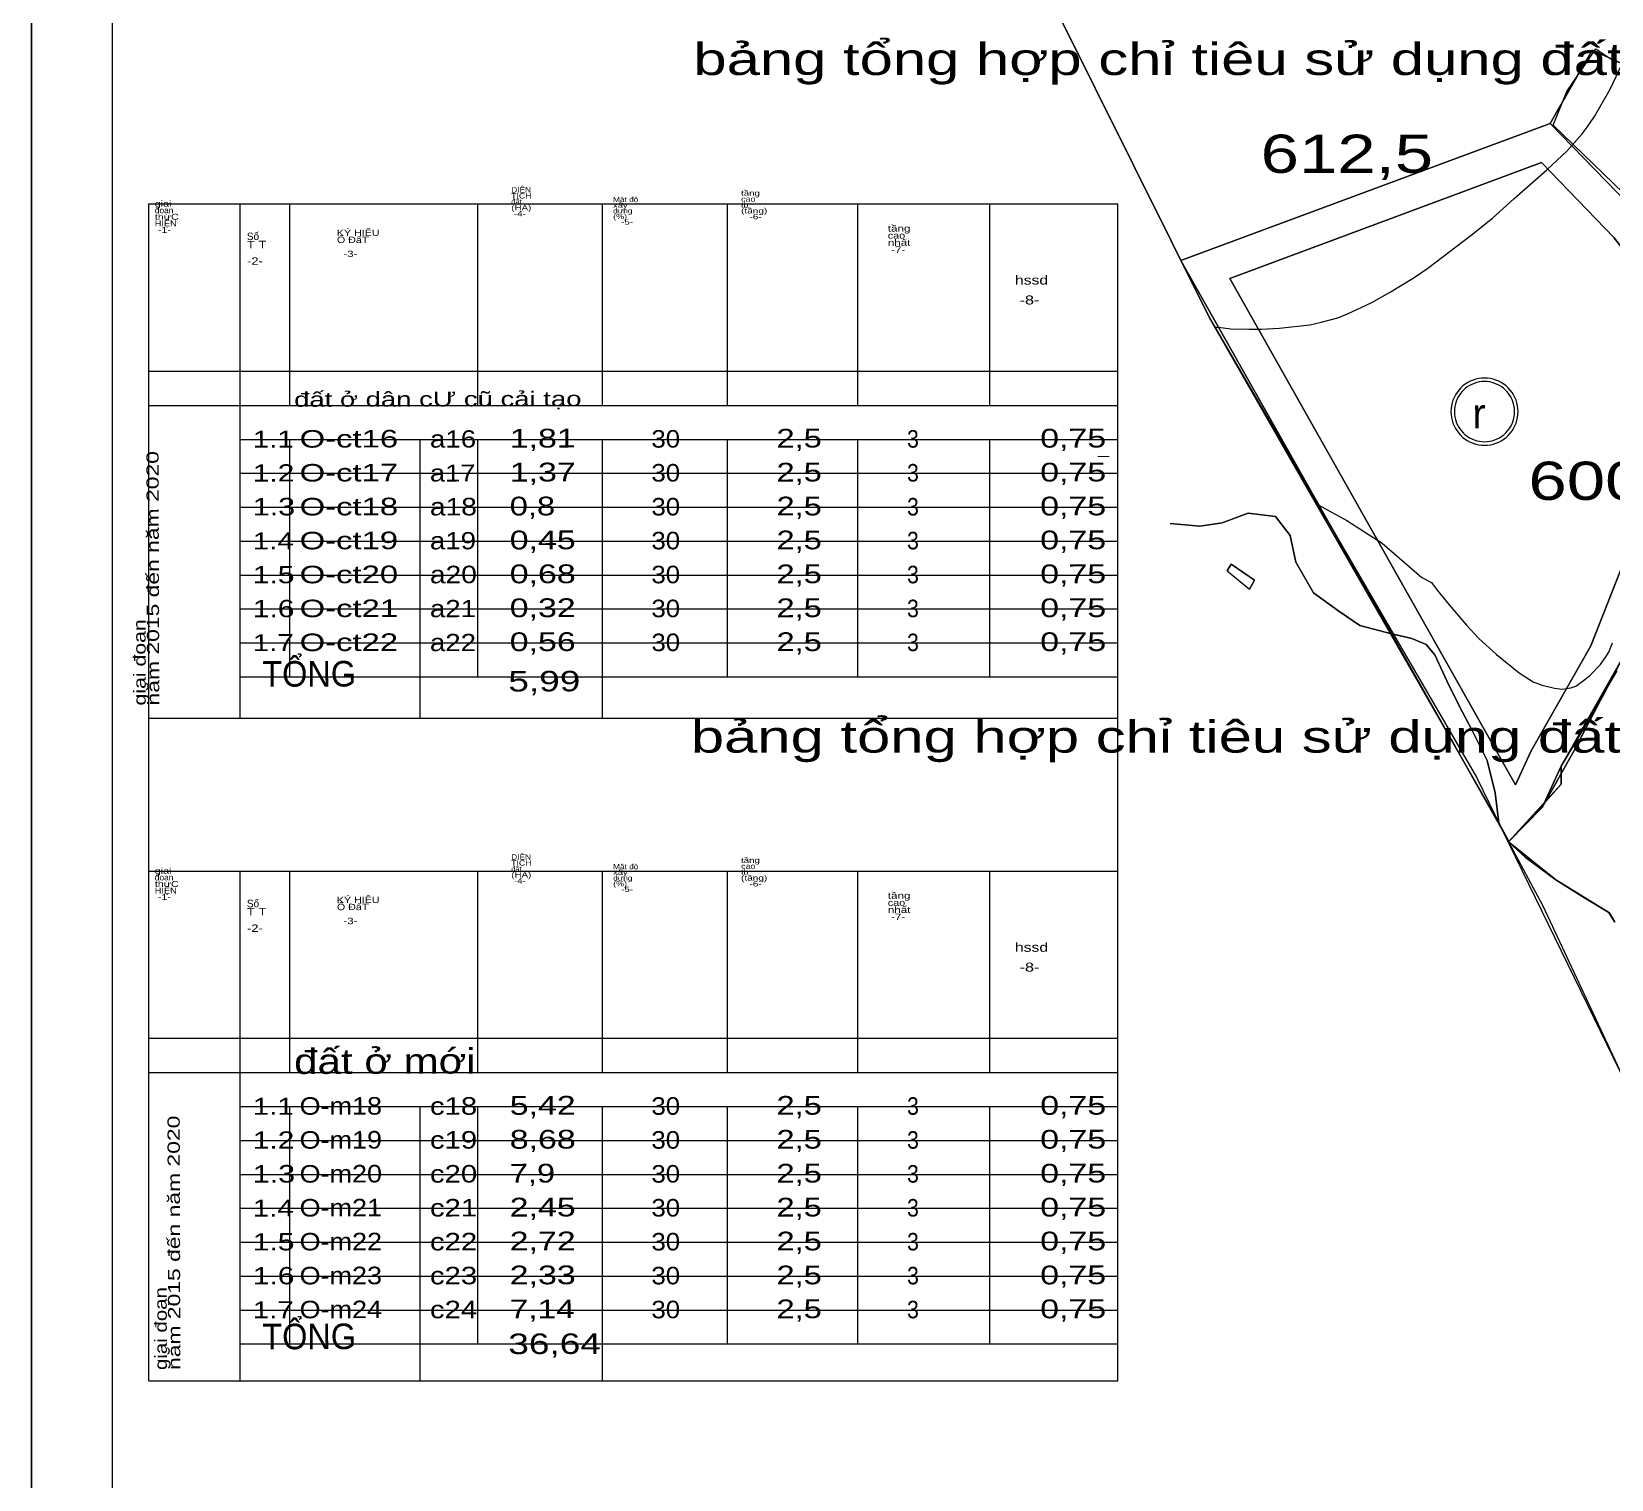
# Model space of a CAD drawing. Header units: metres. Extents: x 533049 to 537618, y 1849954 to 1852676.
# Drawn here: x 533349 to 534052, y 1850356 to 1851001 of the extents above; entities that cross this region are included whole.
import ezdxf

# ---------------------------------------------------------------- set-up
doc = ezdxf.new("R2010")
doc.units = ezdxf.units.M
doc.header["$LTSCALE"] = 2
for name, color, linetype, lineweight in [('11', 7, 'Continuous', 13), ('19', 7, 'Continuous', 13), ('20', 7, 'Continuous', 13), ('21', 7, 'Continuous', 13), ('23', 7, 'Continuous', 13), ('47', 7, 'Continuous', 13), ('48', 7, 'Continuous', 13), ('5', 7, 'Continuous', 13), ('55', 7, 'Continuous', 13), ('57', 7, 'Continuous', 13), ('60', 7, 'Continuous', 13), ('61', 7, 'Continuous', 13), ('63', 7, 'Continuous', 13)]:
    doc.layers.add(name, color=color, linetype=linetype, lineweight=lineweight)

msp = doc.modelspace()

# ---------------------------------------------------------------- linework, layer by layer
at = {"linetype": 'Continuous', "lineweight": 13}
for points in [[(534064.72, 1850918.6), (534024.91, 1850959.64), (534037.23, 1850981.2), (534045.24, 1850992.92), (534054.52, 1850986.56)], [(534053.72, 1850604.01), (534051.06, 1850608.31), (534040.13, 1850614.87), (534027.34, 1850622.88), (534013.81, 1850632.97), (534006.31, 1850639.83), (534029.74, 1850665.42), (534029.74, 1850673.42), (534054.74, 1850715.92)]]:
    msp.add_lwpolyline(points, dxfattribs=at)
at = {"layer": '11'}
for points in [[(534010.59, 1850831.33), (534010.53, 1850832.63), (534010.36, 1850833.92), (534010.08, 1850835.2), (534009.69, 1850836.44), (534009.19, 1850837.64), (534008.58, 1850838.8), (534007.88, 1850839.9), (534007.09, 1850840.94), (534006.21, 1850841.9), (534005.25, 1850842.78), (534004.21, 1850843.57), (534003.11, 1850844.27), (534001.96, 1850844.88), (534000.75, 1850845.37), (533999.51, 1850845.77), (533998.23, 1850846.05), (533996.94, 1850846.22), (533995.64, 1850846.28), (533994.34, 1850846.22), (533993.04, 1850846.05), (533991.77, 1850845.77), (533990.53, 1850845.37), (533989.32, 1850844.88), (533988.16, 1850844.27), (533987.07, 1850843.57), (533986.03, 1850842.78), (533985.07, 1850841.9), (533984.19, 1850840.94), (533983.39, 1850839.9), (533982.69, 1850838.8), (533982.09, 1850837.64), (533981.59, 1850836.44), (533981.2, 1850835.2), (533980.92, 1850833.92), (533980.75, 1850832.63), (533980.69, 1850831.33), (533980.75, 1850830.02), (533980.92, 1850828.73), (533981.2, 1850827.46), (533981.59, 1850826.22), (533982.09, 1850825.01), (533982.69, 1850823.85), (533983.39, 1850822.75), (533984.19, 1850821.72), (533985.07, 1850820.76), (533986.03, 1850819.88), (533987.07, 1850819.08), (533988.16, 1850818.38), (533989.32, 1850817.78), (533990.53, 1850817.28), (533991.77, 1850816.89), (533993.04, 1850816.61), (533994.34, 1850816.44), (533995.64, 1850816.38), (533996.94, 1850816.44), (533998.23, 1850816.61), (533999.51, 1850816.89), (534000.75, 1850817.28), (534001.96, 1850817.78), (534003.11, 1850818.38), (534004.21, 1850819.08), (534005.25, 1850819.88), (534006.21, 1850820.76), (534007.09, 1850821.72), (534007.88, 1850822.75), (534008.58, 1850823.85), (534009.19, 1850825.01), (534009.69, 1850826.22), (534010.08, 1850827.46), (534010.36, 1850828.73), (534010.53, 1850830.02)], [(534009.04, 1850831.33), (534008.99, 1850832.5), (534008.84, 1850833.65), (534008.58, 1850834.8), (534008.23, 1850835.91), (534007.78, 1850836.99), (534007.24, 1850838.03), (534006.62, 1850839.01), (534005.9, 1850839.94), (534005.11, 1850840.8), (534004.25, 1850841.59), (534003.33, 1850842.31), (534002.34, 1850842.93), (534001.3, 1850843.47), (534000.22, 1850843.92), (533999.11, 1850844.27), (533997.97, 1850844.52), (533996.81, 1850844.68), (533995.64, 1850844.73), (533994.47, 1850844.68), (533993.31, 1850844.52), (533992.17, 1850844.27), (533991.06, 1850843.92), (533989.98, 1850843.47), (533988.94, 1850842.93), (533987.95, 1850842.31), (533987.02, 1850841.59), (533986.16, 1850840.8), (533985.37, 1850839.94), (533984.66, 1850839.01), (533984.03, 1850838.03), (533983.49, 1850836.99), (533983.05, 1850835.91), (533982.69, 1850834.8), (533982.44, 1850833.65), (533982.29, 1850832.5), (533982.24, 1850831.33), (533982.29, 1850830.16), (533982.44, 1850829), (533982.69, 1850827.86), (533983.05, 1850826.74), (533983.49, 1850825.66), (533984.03, 1850824.63), (533984.66, 1850823.64), (533985.37, 1850822.71), (533986.16, 1850821.85), (533987.02, 1850821.06), (533987.95, 1850820.35), (533988.94, 1850819.72), (533989.98, 1850819.18), (533991.06, 1850818.73), (533992.17, 1850818.38), (533993.31, 1850818.13), (533994.47, 1850817.98), (533995.64, 1850817.93), (533996.81, 1850817.98), (533997.97, 1850818.13), (533999.11, 1850818.38), (534000.22, 1850818.73), (534001.3, 1850819.18), (534002.34, 1850819.72), (534003.33, 1850820.35), (534004.25, 1850821.06), (534005.11, 1850821.85), (534005.9, 1850822.71), (534006.62, 1850823.64), (534007.24, 1850824.63), (534007.78, 1850825.66), (534008.23, 1850826.74), (534008.58, 1850827.86), (534008.84, 1850829), (534008.99, 1850830.16)]]:
    msp.add_lwpolyline(points, close=True, dxfattribs=at)
at = {"layer": '19'}
for points in [[(534006.43, 1850639.97), (534021.34, 1850655.12), (534029.74, 1850673.42), (534056.52, 1850720.57), (534081.49, 1850783.98), (534097.24, 1850850.42), (534099.49, 1850873.42), (534064.72, 1850918.6), (534024.91, 1850959.64), (533860.46, 1850898.6)], [(534009.44, 1850665.15), (534016.38, 1850680.26), (534042.95, 1850727.06), (534067.14, 1850788.48), (534082.41, 1850852.89), (534083.98, 1850868.97), (534053.36, 1850908.77), (534020.96, 1850942.17), (533882.16, 1850890.66)]]:
    msp.add_lwpolyline(points, close=True, dxfattribs=at)
at = {"layer": '20'}
for points in [[(534066.37, 1850920.05), (534026.24, 1850958.92), (534032.24, 1850973.92), (534045.24, 1850992.92), (534054.52, 1850986.56)], [(534006.43, 1850639.97), (534029.74, 1850665.42), (534029.74, 1850673.42), (534054.74, 1850715.92)]]:
    msp.add_lwpolyline(points, dxfattribs=at)
at = {"layer": '23'}
msp.add_lwpolyline([(533882.16, 1850890.66), (534020.96, 1850942.17), (534053.36, 1850908.77), (534083.98, 1850868.97), (534082.41, 1850852.89), (534067.14, 1850788.48), (534042.95, 1850727.06), (534016.38, 1850680.26), (534009.44, 1850665.15)], close=True, dxfattribs=at)
msp.add_lwpolyline([(533882.16, 1850890.66), (534020.96, 1850942.17), (534053.36, 1850908.77), (534083.98, 1850868.97), (534082.41, 1850852.89), (534067.14, 1850788.48), (534042.95, 1850727.06), (534016.38, 1850680.26), (534009.44, 1850665.15)], close=True, dxfattribs=at)
at = {"layer": '47'}
for points in [[(534069.05, 1850980.75), (534043.53, 1850992.19), (534024.93, 1850959.61), (534064.74, 1850918.57)], [(534060.51, 1850728.15), (534035.59, 1850680.48), (534021.36, 1850655.09), (534006.45, 1850639.94), (534013.83, 1850632.94), (534027.36, 1850622.85), (534040.15, 1850614.84), (534051.08, 1850608.28), (534053.74, 1850603.98)]]:
    msp.add_lwpolyline(points, dxfattribs=at)
at = {"layer": '48'}
for points in [[(533635.79, 1851349.93), (533873.14, 1850873.11), (534002.02, 1850648.32), (534006.31, 1850639.83), (534013.89, 1850647.54), (534029.74, 1850665.42), (534029.74, 1850673.42), (534048.85, 1850705.9), (534056.52, 1850720.57)], [(534064.72, 1850918.6), (534024.91, 1850959.64), (534043.51, 1850992.22), (534069.03, 1850980.78)], [(534053.72, 1850604.01), (534051.06, 1850608.31), (534027.34, 1850622.88), (534006.31, 1850639.83), (534021.58, 1850611.37), (534057.91, 1850533.52)]]:
    msp.add_lwpolyline(points, dxfattribs=at)
for points in [[(534006.43, 1850639.97), (534021.34, 1850655.12), (534029.74, 1850673.42), (534056.52, 1850720.57), (534081.49, 1850783.98), (534097.24, 1850850.42), (534099.49, 1850873.42), (534064.72, 1850918.6), (534024.91, 1850959.64), (533860.46, 1850898.6)], [(533982.51, 1850682.34), (533860.46, 1850898.6), (533873.14, 1850873.11)], [(534029.74, 1850673.42), (534048.85, 1850705.9), (534056.52, 1850720.57)], [(534006.31, 1850639.83), (534013.89, 1850647.54), (534006.43, 1850639.97), (534004.63, 1850643.15)]]:
    msp.add_lwpolyline(points, close=True, dxfattribs=at)
at = {"layer": '5'}
for p, q in [((533400.83, 1850923.77), (533832.36, 1850923.77)), ((533400.83, 1850694.9), (533400.83, 1850923.77)), ((533832.36, 1850694.9), (533832.36, 1850923.77)), ((533400.83, 1850694.9), (533832.36, 1850694.9)), ((533400.83, 1850626.75), (533400.83, 1850694.9)), ((533832.36, 1850626.75), (533832.36, 1850694.9)), ((533400.83, 1850626.75), (533832.36, 1850626.75)), ((533400.83, 1850399.9), (533400.83, 1850626.75)), ((533832.36, 1850399.9), (533832.36, 1850626.75)), ((533400.83, 1850399.9), (533832.36, 1850399.9))]:
    msp.add_line(p, q, dxfattribs=at)
at = {"layer": '55'}
msp.add_lwpolyline([(533860.46, 1850898.6), (534024.91, 1850959.64), (534064.72, 1850918.6), (534099.49, 1850873.42), (534097.24, 1850850.42), (534081.49, 1850783.98), (534056.52, 1850720.57), (534029.74, 1850673.42), (534021.34, 1850655.12), (534006.43, 1850639.97)], close=True, dxfattribs=at)
at = {"layer": '57'}
msp.add_line((533823.52, 1850811.49), (533828.48, 1850811.39), dxfattribs=at)
for points in [[(533875.54, 1850868.99), (533877.17, 1850868.86), (533882.66, 1850868.22), (533890.85, 1850868.05), (533896.39, 1850868.03), (533904.39, 1850868.43), (533917.78, 1850869.99), (533922.93, 1850871.12), (533930.26, 1850873.13), (533934.61, 1850874.87), (533945.39, 1850879.96), (533953.26, 1850884.31), (533963.86, 1850890.82), (533970.41, 1850895.13), (533989.73, 1850909.82), (533999.24, 1850917.39), (534008.73, 1850926.04), (534023.46, 1850938.95), (534032.38, 1850947.4), (534039.12, 1850954.99), (534041.4, 1850957.92), (534044.65, 1850962.65), (534051.54, 1850974.82), (534060.95, 1850994.64)], [(534064.72, 1850918.6), (534024.91, 1850959.64), (534043.51, 1850992.22), (534069.03, 1850980.78)], [(534069.03, 1850980.78), (534043.51, 1850992.22), (534024.91, 1850959.64), (534064.72, 1850918.6)], [(534069.03, 1850980.78), (534043.51, 1850992.22), (534024.91, 1850959.64), (534064.72, 1850918.6)], [(534064.72, 1850918.6), (534024.91, 1850959.64), (534043.51, 1850992.22), (534069.03, 1850980.78)], [(534069.03, 1850980.78), (534043.51, 1850992.22), (534024.91, 1850959.64), (534064.72, 1850918.6)], [(534069.03, 1850980.78), (534043.51, 1850992.22), (534024.91, 1850959.64), (534064.72, 1850918.6)], [(534066.37, 1850920.05), (534026.24, 1850958.92), (534032.24, 1850973.92), (534045.24, 1850992.92), (534054.52, 1850986.56)], [(533855.61, 1850781.47), (533868.9, 1850780.33), (533878.81, 1850781.82), (533890.43, 1850786.05), (533902.62, 1850784.69), (533909.1, 1850776.25), (533911.56, 1850764.29), (533919.53, 1850750.62), (533930.77, 1850742.54), (533940.11, 1850736.13), (533954.29, 1850732.39), (533963.2, 1850730.38), (533969.67, 1850727.71), (533973.51, 1850723.02), (533978.81, 1850711.42), (533984.3, 1850700.32), (533990.12, 1850689.39), (533996.85, 1850676.05), (534000.35, 1850661.58), (534002.02, 1850648.32), (534006.43, 1850639.97), (534021.34, 1850655.12), (534035.57, 1850680.51), (534060.49, 1850728.18)], [(534053.72, 1850604.01), (534051.06, 1850608.31), (534040.13, 1850614.87), (534027.34, 1850622.88), (534013.81, 1850632.97), (534006.43, 1850639.97), (534002.02, 1850648.32), (534000.35, 1850661.58), (533996.85, 1850676.05), (533990.12, 1850689.39), (533984.3, 1850700.32), (533978.81, 1850711.42), (533973.51, 1850723.02), (533969.67, 1850727.71), (533963.2, 1850730.38), (533954.29, 1850732.39), (533940.11, 1850736.13), (533930.77, 1850742.54), (533919.53, 1850750.62), (533911.56, 1850764.29), (533909.1, 1850776.25), (533902.62, 1850784.69), (533890.43, 1850786.05), (533878.81, 1850781.82), (533868.9, 1850780.33), (533855.61, 1850781.47)], [(533855.61, 1850781.47), (533868.9, 1850780.33), (533878.81, 1850781.82), (533890.43, 1850786.05), (533902.62, 1850784.69), (533909.1, 1850776.25), (533911.56, 1850764.29), (533919.53, 1850750.62), (533930.77, 1850742.54), (533940.11, 1850736.13), (533954.29, 1850732.39), (533963.2, 1850730.38), (533969.67, 1850727.71), (533973.51, 1850723.02), (533978.81, 1850711.42), (533984.3, 1850700.32), (533990.12, 1850689.39), (533996.85, 1850676.05), (534000.35, 1850661.58), (534002.02, 1850648.32), (534006.43, 1850639.97), (534021.34, 1850655.12), (534035.57, 1850680.51), (534060.49, 1850728.18)], [(534053.72, 1850604.01), (534051.06, 1850608.31), (534040.13, 1850614.87), (534027.34, 1850622.88), (534013.81, 1850632.97), (534006.43, 1850639.97), (534002.02, 1850648.32), (534000.35, 1850661.58), (533996.85, 1850676.05), (533990.12, 1850689.39), (533984.3, 1850700.32), (533978.81, 1850711.42), (533973.51, 1850723.02), (533969.67, 1850727.71), (533963.2, 1850730.38), (533954.29, 1850732.39), (533940.11, 1850736.13), (533930.77, 1850742.54), (533919.53, 1850750.62), (533911.56, 1850764.29), (533909.1, 1850776.25), (533902.62, 1850784.69), (533890.43, 1850786.05), (533878.81, 1850781.82), (533868.9, 1850780.33), (533855.61, 1850781.47)], [(533921.6, 1850789.79), (533934.38, 1850782.92), (533950.11, 1850772.77), (533967.7, 1850757.48), (533972.01, 1850755.25), (533974.48, 1850751.83), (533979.87, 1850745.3), (533987.62, 1850736.29), (533993.05, 1850730.36), (534000.93, 1850723.18), (534011.09, 1850715.07), (534017.36, 1850711.05), (534021.29, 1850709.5), (534026.86, 1850708.16), (534030.16, 1850707.73)], [(533881.01, 1850760.46), (533882.89, 1850763.45), (533893.27, 1850756.23), (533890.94, 1850752.24)], [(533890.94, 1850752.24), (533893.27, 1850756.23), (533882.89, 1850763.45), (533881.01, 1850760.46)], [(533890.94, 1850752.24), (533893.27, 1850756.23), (533882.89, 1850763.45), (533881.01, 1850760.46)], [(534006.43, 1850639.97), (534002.02, 1850648.32), (534000.35, 1850661.58), (533996.85, 1850676.05), (533990.12, 1850689.39), (533984.3, 1850700.32), (533978.81, 1850711.42), (533973.51, 1850723.02), (533969.67, 1850727.71), (533963.2, 1850730.38), (533955.1, 1850732.2)], [(534060.49, 1850728.18), (534035.57, 1850680.51), (534021.34, 1850655.12), (534006.43, 1850639.97), (534013.81, 1850632.97), (534027.34, 1850622.88), (534040.13, 1850614.87), (534051.06, 1850608.31), (534053.72, 1850604.01)], [(534060.49, 1850728.18), (534035.57, 1850680.51), (534021.34, 1850655.12), (534006.43, 1850639.97), (534013.81, 1850632.97), (534027.34, 1850622.88), (534040.13, 1850614.87), (534051.06, 1850608.31), (534053.72, 1850604.01)], [(534060.49, 1850728.18), (534035.57, 1850680.51), (534021.34, 1850655.12), (534006.43, 1850639.97), (534013.81, 1850632.97), (534027.34, 1850622.88), (534040.13, 1850614.87), (534051.06, 1850608.31), (534053.72, 1850604.01)], [(534060.49, 1850728.18), (534035.57, 1850680.51), (534021.34, 1850655.12), (534006.43, 1850639.97), (534013.81, 1850632.97), (534027.34, 1850622.88), (534040.13, 1850614.87), (534051.06, 1850608.31), (534053.72, 1850604.01)], [(534030.16, 1850707.73), (534034.06, 1850708.34), (534036.36, 1850709.11), (534040.33, 1850712.02), (534042.72, 1850714), (534047.29, 1850718.78), (534049.64, 1850722.09), (534050.93, 1850724.29), (534052.58, 1850728.35)], [(534006.43, 1850639.97), (534029.74, 1850665.42), (534029.74, 1850673.42), (534054.74, 1850715.92)], [(534006.43, 1850639.97), (534013.81, 1850632.97), (534027.34, 1850622.88), (534040.13, 1850614.87), (534051.06, 1850608.31), (534053.72, 1850604.01)], [(534006.43, 1850639.97), (534013.81, 1850632.97), (534027.34, 1850622.88), (534040.13, 1850614.87), (534051.06, 1850608.31), (534053.72, 1850604.01)]]:
    msp.add_lwpolyline(points, dxfattribs=at)
msp.add_lwpolyline([(533890.94, 1850752.24), (533893.27, 1850756.23), (533882.89, 1850763.45), (533881.01, 1850760.46)], close=True, dxfattribs=at)
at = {"layer": '60'}
for p, q in [((533441.34, 1850923.77), (533441.34, 1850694.9)), ((533463.55, 1850923.77), (533463.55, 1850834.07)), ((533547.22, 1850923.77), (533547.22, 1850834.07)), ((533602.66, 1850923.77), (533602.66, 1850834.07)), ((533658.36, 1850923.77), (533658.36, 1850834.07)), ((533716.38, 1850923.77), (533716.38, 1850834.07)), ((533775.27, 1850923.77), (533775.27, 1850834.07)), ((533400.83, 1850849.36), (533832.36, 1850849.36)), ((533400.83, 1850834.07), (533832.36, 1850834.07)), ((533441.34, 1850818.97), (533832.36, 1850818.97)), ((533463.55, 1850818.97), (533463.55, 1850713.28)), ((533521.57, 1850818.97), (533521.57, 1850694.9)), ((533547.16, 1850818.97), (533547.16, 1850713.28)), ((533602.66, 1850818.97), (533602.66, 1850694.9)), ((533658.36, 1850818.97), (533658.36, 1850713.28)), ((533716.38, 1850818.97), (533716.38, 1850713.28)), ((533775.27, 1850818.97), (533775.27, 1850713.28)), ((533441.34, 1850803.87), (533832.36, 1850803.87)), ((533441.34, 1850788.77), (533832.36, 1850788.77)), ((533441.34, 1850773.67), (533832.36, 1850773.67)), ((533441.34, 1850758.58), (533832.36, 1850758.58)), ((533441.34, 1850743.48), (533832.36, 1850743.48)), ((533441.34, 1850728.38), (533832.36, 1850728.38)), ((533441.34, 1850713.28), (533832.36, 1850713.28)), ((533441.34, 1850713.28), (533832.36, 1850713.28)), ((533441.34, 1850713.28), (533832.36, 1850713.28)), ((533441.34, 1850694.9), (533832.36, 1850694.9)), ((533441.34, 1850626.75), (533441.34, 1850399.9)), ((533463.55, 1850626.75), (533463.55, 1850537.05)), ((533547.22, 1850626.75), (533547.22, 1850537.05)), ((533602.66, 1850626.75), (533602.66, 1850537.05)), ((533658.36, 1850626.75), (533658.36, 1850537.05)), ((533716.38, 1850626.75), (533716.38, 1850537.05)), ((533775.27, 1850626.75), (533775.27, 1850537.05)), ((533400.83, 1850552.34), (533832.36, 1850552.34)), ((533400.83, 1850537.05), (533832.36, 1850537.05)), ((533441.34, 1850521.95), (533832.36, 1850521.95)), ((533463.55, 1850521.95), (533463.55, 1850416.26)), ((533521.57, 1850521.95), (533521.57, 1850399.9)), ((533547.16, 1850521.95), (533547.16, 1850416.26)), ((533602.66, 1850521.95), (533602.66, 1850399.9)), ((533658.36, 1850521.95), (533658.36, 1850416.26)), ((533716.38, 1850521.95), (533716.38, 1850416.26)), ((533775.27, 1850521.95), (533775.27, 1850416.26)), ((533441.34, 1850506.85), (533832.36, 1850506.85)), ((533441.34, 1850491.75), (533832.36, 1850491.75)), ((533441.34, 1850476.65), (533832.36, 1850476.65)), ((533441.34, 1850461.55), (533832.36, 1850461.55)), ((533441.34, 1850446.46), (533832.36, 1850446.46)), ((533441.34, 1850431.36), (533832.36, 1850431.36)), ((533441.34, 1850416.26), (533832.36, 1850416.26)), ((533441.34, 1850416.26), (533832.36, 1850416.26))]:
    msp.add_line(p, q, dxfattribs=at)
for points in [[(534013.89, 1850647.54), (534006.31, 1850639.83), (534002.02, 1850648.32), (533873.14, 1850873.11), (533635.79, 1851349.93)], [(534069.03, 1850980.78), (534043.51, 1850992.22), (534024.91, 1850959.64), (534064.72, 1850918.6)], [(534056.52, 1850720.57), (534048.85, 1850705.9), (534029.74, 1850673.42), (534029.74, 1850665.42), (534013.89, 1850647.54)], [(534053.72, 1850604.01), (534051.06, 1850608.31), (534027.34, 1850622.88), (534006.31, 1850639.83), (534021.58, 1850611.37), (534057.91, 1850533.52)]]:
    msp.add_lwpolyline(points, dxfattribs=at)
at = {"layer": '61'}
for points in [[(537432.41, 1849953.71), (537432.41, 1852676.21), (533348.66, 1852676.21), (533348.66, 1849953.71)], [(533348.66, 1852676.21), (537432.41, 1852676.21), (537432.41, 1849953.71), (533348.66, 1849953.71)], [(533348.66, 1852676.21), (537432.41, 1852676.21), (537432.41, 1849953.71), (533348.66, 1849953.71)], [(533384.62, 1852640.25), (537396.44, 1852640.25), (537396.44, 1849989.68), (533384.62, 1849989.68)], [(533384.62, 1852640.25), (537396.44, 1852640.25), (537396.44, 1849989.68), (533384.62, 1849989.68)]]:
    msp.add_lwpolyline(points, close=True, dxfattribs=at)
at = {"layer": '63'}
msp.add_lwpolyline([(536154.15, 1851837.61), (534610.33, 1852284.54), (534600.31, 1852290.54), (534590.7, 1852288.94), (534492.16, 1852324.08), (534334.22, 1852264.06), (534331.46, 1852261.17), (534130.24, 1851934.92), (533977.24, 1851648.42), (533635.79, 1851349.93), (533873.14, 1850873.11), (533992.12, 1850668.54), (534105.11, 1850436.65), (534145.61, 1850408.52), (534298.24, 1850375.42), (534676.74, 1850366.42), (535302.12, 1850496.66), (535596.71, 1850749.44), (535598.06, 1850750.65), (535665.24, 1850813.42), (535773.24, 1850864.92), (535903.24, 1850946.42), (536051.24, 1851044.92)], dxfattribs=at)

# ---------------------------------------------------------------- texts
at = {"layer": '11'}
msp.add_text('r', height=13.44, dxfattribs=at).set_placement((533990.23, 1850823.82))
at = {"layer": '21'}
msp.add_text('D', height=0.00612, dxfattribs=at).set_placement((533427.3, 1850692.06))
at = {"layer": '21', "width": 1.3}
msp.add_text('đi thôn hướng đại', height=16, rotation=67.201, dxfattribs=at).set_placement((534043.88, 1850247.16))
at = {"layer": '57', "width": 1.35}
for s, p in [('612,5', (533895.95, 1850937.64)), ('600,7', (534015.2, 1850792.05))]:
    msp.add_text(s, height=17, dxfattribs=at).set_placement(p)
at = {"layer": '60', "width": 1.4}
for p in [(533621.16, 1850981.2), (533620.03, 1850679.52)]:
    msp.add_text('   bảng tổng hợp chỉ tiêu sử dụng đất XÂY DỰNG NHÀ ở', height=14.22, dxfattribs=at).set_placement(p)
at = {"layer": '60'}
for s, height, rotation, width, p in [('TÍCH', 2.413, 0.149, 1.2, (533562.23, 1850926.19)), ('DIỆN', 2.413, 0.149, 1.15, (533562.22, 1850928.84)), ('Mật độ', 2.29, 0.149, 1.2, (533607.61, 1850924.6)), ('tầng', 2.383, 0.149, 1.35, (533664.58, 1850927.42)), ('cao', 2.383, 0.149, 1.25, (533664.59, 1850924.79)), ('thựC ', 2.656, 0.149, 1.35, (533403.52, 1850916.71)), ('đoạn', 2.656, 0.149, 1.05, (533403.51, 1850919.63)), ('giai ', 2.656, 0.149, 1.35, (533403.5, 1850922.56)), ('(HA)', 2.413, 0.149, 1.35, (533562.24, 1850920.88)), (' -4-', 2.413, 0.149, 1.35, (533562.25, 1850918.23)), ('xây ', 2.29, 0.149, 1.35, (533607.62, 1850922.08)), ('dựng', 2.29, 0.149, 1.2, (533607.62, 1850919.56)), ('(%)', 2.29, 0.149, 1.3, (533607.63, 1850917.04)), ('tb', 2.383, 0.149, 1.2, (533664.6, 1850922.17)), ('(tầng)', 2.383, 0.149, 1.4, (533664.6, 1850919.55)), ('   -6-', 2.383, 0.149, 1.4, (533664.61, 1850916.93)), ('HIỆN', 2.656, 0.149, 1.15, (533403.52, 1850913.79)), (' -1-', 2.656, 0.149, 1.35, (533403.53, 1850910.87)), ('KÝ HIỆU', 2.837, 0.149, 1.25, (533484.62, 1850909.51)), ('   -5-', 2.29, 0.149, 1.4, (533607.64, 1850914.52)), ('tầng', 2.869, 0.149, 1.35, (533729.92, 1850911.44)), ('T T', 3.336, 0.149, 1.3, (533444.54, 1850904.02)), ('Ô ĐấT', 2.837, 0.149, 1.25, (533484.63, 1850906.39)), ('cao', 2.869, 0.149, 1.25, (533729.93, 1850908.29)), ('nhất', 2.869, 0.149, 1.35, (533729.94, 1850905.13)), ('-2-', 3.336, 0.149, 1.3, (533444.56, 1850896.68)), ('  -3-', 2.837, 0.149, 1.35, (533484.65, 1850900.15)), (' -7-', 2.869, 0.149, 1.35, (533729.95, 1850901.98)), ('hssd', 4.022, 0.149, 1.3, (533786.54, 1850887.86)), (' -8-', 4.022, 0.149, 1.35, (533786.57, 1850879.01)), ('đất ở dân cƯ cũ cải tạo', 6.534, 0.149, 1.4, (533465.58, 1850833.47)), ('1.1', 7.55, 0.149, 1.3, (533447.15, 1850815.29)), ('O-ct16', 7.806, 0.149, 1.4, (533468.02, 1850815.29)), ('a16', 7.686, 0.149, 1.2, (533526.04, 1850815.29)), ('1,81', 8.358, 0.149, 1.35, (533561.58, 1850815.29)), ('30', 7.806, 0.149, 1.1, (533624.67, 1850815.29)), ('2,5', 8.358, 0.149, 1.3, (533680.37, 1850815.29)), ('3', 7.81, 0.149, 0.9, (533738.52, 1850815.29)), ('0,75', 8.358, 0.149, 1.35, (533797.79, 1850815.29)), ('năm 2015 đến năm 2020', 5.44, 90.149, 1.4, (533405.51, 1850700.52)), ('1.2', 7.671, 0.149, 1.3, (533447.15, 1850800.19)), ('O-ct17', 7.806, 0.149, 1.4, (533468.02, 1850800.19)), ('a17', 7.55, 0.149, 1.2, (533526.04, 1850800.19)), ('1,37', 8.358, 0.149, 1.35, (533561.58, 1850800.19)), ('30', 7.806, 0.149, 1.1, (533624.67, 1850800.19)), ('2,5', 8.358, 0.149, 1.3, (533680.37, 1850800.19)), ('3', 7.81, 0.149, 0.9, (533738.52, 1850800.19)), ('0,75', 8.358, 0.149, 1.35, (533797.79, 1850800.19)), ('1.3', 7.806, 0.149, 1.3, (533447.15, 1850785.09)), ('O-ct18', 7.806, 0.149, 1.4, (533468.02, 1850785.09)), ('a18', 7.806, 0.149, 1.2, (533526.04, 1850785.09)), ('0,8', 8.358, 0.149, 1.3, (533561.58, 1850785.09)), ('30', 7.806, 0.149, 1.1, (533624.67, 1850785.09)), ('2,5', 8.358, 0.149, 1.3, (533680.37, 1850785.09)), ('3', 7.81, 0.149, 0.9, (533738.52, 1850785.09)), ('0,75', 8.358, 0.149, 1.35, (533797.79, 1850785.09)), ('1.4', 7.55, 0.149, 1.3, (533447.15, 1850769.99)), ('O-ct19', 7.806, 0.149, 1.4, (533468.02, 1850769.99)), ('a19', 7.671, 0.149, 1.2, (533526.04, 1850769.99)), ('0,45', 8.358, 0.149, 1.35, (533561.58, 1850769.99)), ('30', 7.806, 0.149, 1.1, (533624.67, 1850769.99)), ('2,5', 8.358, 0.149, 1.3, (533680.37, 1850769.99)), ('3', 7.81, 0.149, 0.9, (533738.52, 1850769.99)), ('0,75', 8.358, 0.149, 1.35, (533797.79, 1850769.99)), ('1.5', 7.686, 0.149, 1.3, (533447.15, 1850754.89)), ('O-ct20', 7.806, 0.149, 1.4, (533468.02, 1850754.89)), ('a20', 7.806, 0.149, 1.2, (533526.04, 1850754.89)), ('0,68', 8.358, 0.149, 1.35, (533561.58, 1850754.89)), ('30', 7.806, 0.149, 1.1, (533624.67, 1850754.89)), ('2,5', 8.358, 0.149, 1.3, (533680.37, 1850754.89)), ('3', 7.81, 0.149, 0.9, (533738.52, 1850754.89)), ('0,75', 8.358, 0.149, 1.35, (533797.79, 1850754.89)), ('1.6', 7.686, 0.149, 1.3, (533447.15, 1850739.79)), ('O-ct21', 7.806, 0.149, 1.4, (533468.02, 1850739.79)), ('a21', 7.671, 0.149, 1.2, (533526.04, 1850739.79)), ('0,32', 8.358, 0.149, 1.35, (533561.58, 1850739.79)), ('30', 7.806, 0.149, 1.1, (533624.67, 1850739.79)), ('2,5', 8.358, 0.149, 1.3, (533680.37, 1850739.79)), ('3', 7.81, 0.149, 0.9, (533738.52, 1850739.79)), ('0,75', 8.358, 0.149, 1.35, (533797.79, 1850739.79)), ('giai đoạn ', 5.44, 90.149, 1.3, (533399.52, 1850700.5)), ('1.7', 7.55, 0.149, 1.3, (533447.15, 1850724.69)), ('O-ct22', 7.806, 0.149, 1.4, (533468.02, 1850724.69)), ('a22', 7.671, 0.149, 1.2, (533526.04, 1850724.69)), ('0,56', 8.358, 0.149, 1.35, (533561.58, 1850724.69)), ('30', 7.806, 0.149, 1.1, (533624.67, 1850724.69)), ('2,5', 8.358, 0.149, 1.3, (533680.37, 1850724.69)), ('3', 7.81, 0.149, 0.9, (533738.52, 1850724.69)), ('0,75', 8.358, 0.149, 1.35, (533797.79, 1850724.69)), ('TỔNG', 11.37, 0.149, 0.95, (533451.42, 1850708.86)), ('5,99', 9.128, 0.149, 1.35, (533560.94, 1850706.73)), ('TÍCH', 2.413, 0.149, 1.2, (533562.23, 1850629.17)), ('DIỆN', 2.413, 0.149, 1.15, (533562.22, 1850631.82)), ('tầng', 2.383, 0.149, 1.35, (533664.58, 1850630.39)), ('đoạn', 2.656, 0.149, 1.05, (533403.51, 1850622.61)), ('giai ', 2.656, 0.149, 1.35, (533403.5, 1850625.53)), ('(HA)', 2.413, 0.149, 1.35, (533562.24, 1850623.86)), ('xây ', 2.29, 0.149, 1.35, (533607.62, 1850625.06)), ('dựng', 2.29, 0.149, 1.2, (533607.62, 1850622.54)), ('Mật độ', 2.29, 0.149, 1.2, (533607.61, 1850627.58)), ('tb', 2.383, 0.149, 1.2, (533664.6, 1850625.15)), ('cao', 2.383, 0.149, 1.25, (533664.59, 1850627.77)), ('(tầng)', 2.383, 0.149, 1.4, (533664.6, 1850622.53)), ('thựC ', 2.656, 0.149, 1.35, (533403.52, 1850619.69)), ('HIỆN', 2.656, 0.149, 1.15, (533403.52, 1850616.77)), (' -4-', 2.413, 0.149, 1.35, (533562.25, 1850621.21)), ('(%)', 2.29, 0.149, 1.3, (533607.63, 1850620.02)), ('   -5-', 2.29, 0.149, 1.4, (533607.64, 1850617.5)), ('   -6-', 2.383, 0.149, 1.4, (533664.61, 1850619.91)), ('tầng', 2.869, 0.149, 1.35, (533729.92, 1850614.42)), (' -1-', 2.656, 0.149, 1.35, (533403.53, 1850613.85)), ('T T', 3.336, 0.149, 1.3, (533444.54, 1850607)), ('Ô ĐấT', 2.837, 0.149, 1.25, (533484.63, 1850609.37)), ('KÝ HIỆU', 2.837, 0.149, 1.25, (533484.62, 1850612.49)), ('cao', 2.869, 0.149, 1.25, (533729.93, 1850611.27)), ('nhất', 2.869, 0.149, 1.35, (533729.94, 1850608.11)), ('-2-', 3.336, 0.149, 1.3, (533444.56, 1850599.66)), ('  -3-', 2.837, 0.149, 1.35, (533484.65, 1850603.13)), (' -7-', 2.869, 0.149, 1.35, (533729.95, 1850604.96)), ('hssd', 4.022, 0.149, 1.3, (533786.54, 1850590.83)), (' -8-', 4.022, 0.149, 1.35, (533786.57, 1850581.99)), ('đất ở mới', 11.21, 0.149, 1.25, (533465.58, 1850536.45)), ('1.1', 7.55, 0.149, 1.3, (533447.15, 1850518.27)), ('O-m18', 7.806, 0.149, 1.15, (533468.02, 1850518.27)), ('c18', 7.806, 0.149, 1.25, (533526.04, 1850518.27)), ('5,42', 8.358, 0.149, 1.35, (533561.58, 1850518.27)), ('30', 7.806, 0.149, 1.1, (533624.67, 1850518.27)), ('2,5', 8.358, 0.149, 1.3, (533680.37, 1850518.27)), ('3', 7.81, 0.149, 0.9, (533738.52, 1850518.27)), ('0,75', 8.358, 0.149, 1.35, (533797.79, 1850518.27)), ('năm 2015 đến năm 2020', 5.44, 90.149, 1.4, (533414.9, 1850404.66)), ('O-m19', 7.806, 0.149, 1.15, (533468.02, 1850503.17)), ('8,68', 8.358, 0.149, 1.35, (533561.58, 1850503.17)), ('2,5', 8.358, 0.149, 1.3, (533680.37, 1850503.17)), ('0,75', 8.358, 0.149, 1.35, (533797.79, 1850503.17)), ('1.2', 7.671, 0.149, 1.3, (533447.15, 1850503.17)), ('c19', 7.806, 0.149, 1.25, (533526.04, 1850503.17)), ('30', 7.806, 0.149, 1.1, (533624.67, 1850503.17)), ('3', 7.81, 0.149, 0.9, (533738.52, 1850503.17)), ('1.3', 7.806, 0.149, 1.3, (533447.15, 1850488.07)), ('O-m20', 7.806, 0.149, 1.15, (533468.02, 1850488.07)), ('c20', 7.806, 0.149, 1.25, (533526.04, 1850488.07)), ('7,9', 8.358, 0.149, 1.3, (533561.58, 1850488.07)), ('30', 7.806, 0.149, 1.1, (533624.67, 1850488.07)), ('2,5', 8.358, 0.149, 1.3, (533680.37, 1850488.07)), ('3', 7.81, 0.149, 0.9, (533738.52, 1850488.07)), ('0,75', 8.358, 0.149, 1.35, (533797.79, 1850488.07)), ('1.4', 7.55, 0.149, 1.3, (533447.15, 1850472.97)), ('O-m21', 7.806, 0.149, 1.15, (533468.02, 1850472.97)), ('c21', 7.806, 0.149, 1.25, (533526.04, 1850472.97)), ('2,45', 8.358, 0.149, 1.35, (533561.58, 1850472.97)), ('30', 7.806, 0.149, 1.1, (533624.67, 1850472.97)), ('2,5', 8.358, 0.149, 1.3, (533680.37, 1850472.97)), ('3', 7.81, 0.149, 0.9, (533738.52, 1850472.97)), ('0,75', 8.358, 0.149, 1.35, (533797.79, 1850472.97)), ('1.5', 7.686, 0.149, 1.3, (533447.15, 1850457.87)), ('O-m22', 7.806, 0.149, 1.15, (533468.02, 1850457.87)), ('c22', 7.806, 0.149, 1.25, (533526.04, 1850457.87)), ('2,72', 8.358, 0.149, 1.35, (533561.58, 1850457.87)), ('30', 7.806, 0.149, 1.1, (533624.67, 1850457.87)), ('2,5', 8.358, 0.149, 1.3, (533680.37, 1850457.87)), ('3', 7.81, 0.149, 0.9, (533738.52, 1850457.87)), ('0,75', 8.358, 0.149, 1.35, (533797.79, 1850457.87)), ('1.6', 7.686, 0.149, 1.3, (533447.15, 1850442.77)), ('O-m23', 7.806, 0.149, 1.15, (533468.02, 1850442.77)), ('c23', 7.806, 0.149, 1.25, (533526.04, 1850442.77)), ('2,33', 8.358, 0.149, 1.35, (533561.58, 1850442.77)), ('30', 7.806, 0.149, 1.1, (533624.67, 1850442.77)), ('2,5', 8.358, 0.149, 1.3, (533680.37, 1850442.77)), ('3', 7.81, 0.149, 0.9, (533738.52, 1850442.77)), ('0,75', 8.358, 0.149, 1.35, (533797.79, 1850442.77)), ('giai đoạn', 5.44, 90.149, 1.25, (533408.92, 1850404.65)), ('1.7', 7.55, 0.149, 1.3, (533447.15, 1850427.67)), ('O-m24', 7.806, 0.149, 1.15, (533468.02, 1850427.67)), ('c24', 7.806, 0.149, 1.25, (533526.04, 1850427.67)), ('7,14', 8.237, 0.149, 1.35, (533561.58, 1850427.67)), ('30', 7.806, 0.149, 1.1, (533624.67, 1850427.67)), ('2,5', 8.358, 0.149, 1.3, (533680.37, 1850427.67)), ('3', 7.81, 0.149, 0.9, (533738.52, 1850427.67)), ('0,75', 8.358, 0.149, 1.35, (533797.79, 1850427.67)), ('TỔNG', 11.37, 0.149, 0.95, (533451.42, 1850413.86)), ('36,64', 9.128, 0.149, 1.35, (533560.94, 1850411.73))]:
    msp.add_text(s, height=height, rotation=rotation, dxfattribs=dict(at, width=width)).set_placement(p)
for s, height, p in [('đất', 2.413, (533562.24, 1850923.53)), ('Số', 3.336, (533444.53, 1850907.69)), ('đất', 2.413, (533562.24, 1850626.51)), ('Số', 3.336, (533444.53, 1850610.67))]:
    msp.add_text(s, height=height, rotation=0.149, dxfattribs=at).set_placement(p)

doc.saveas('drawing.dxf')
